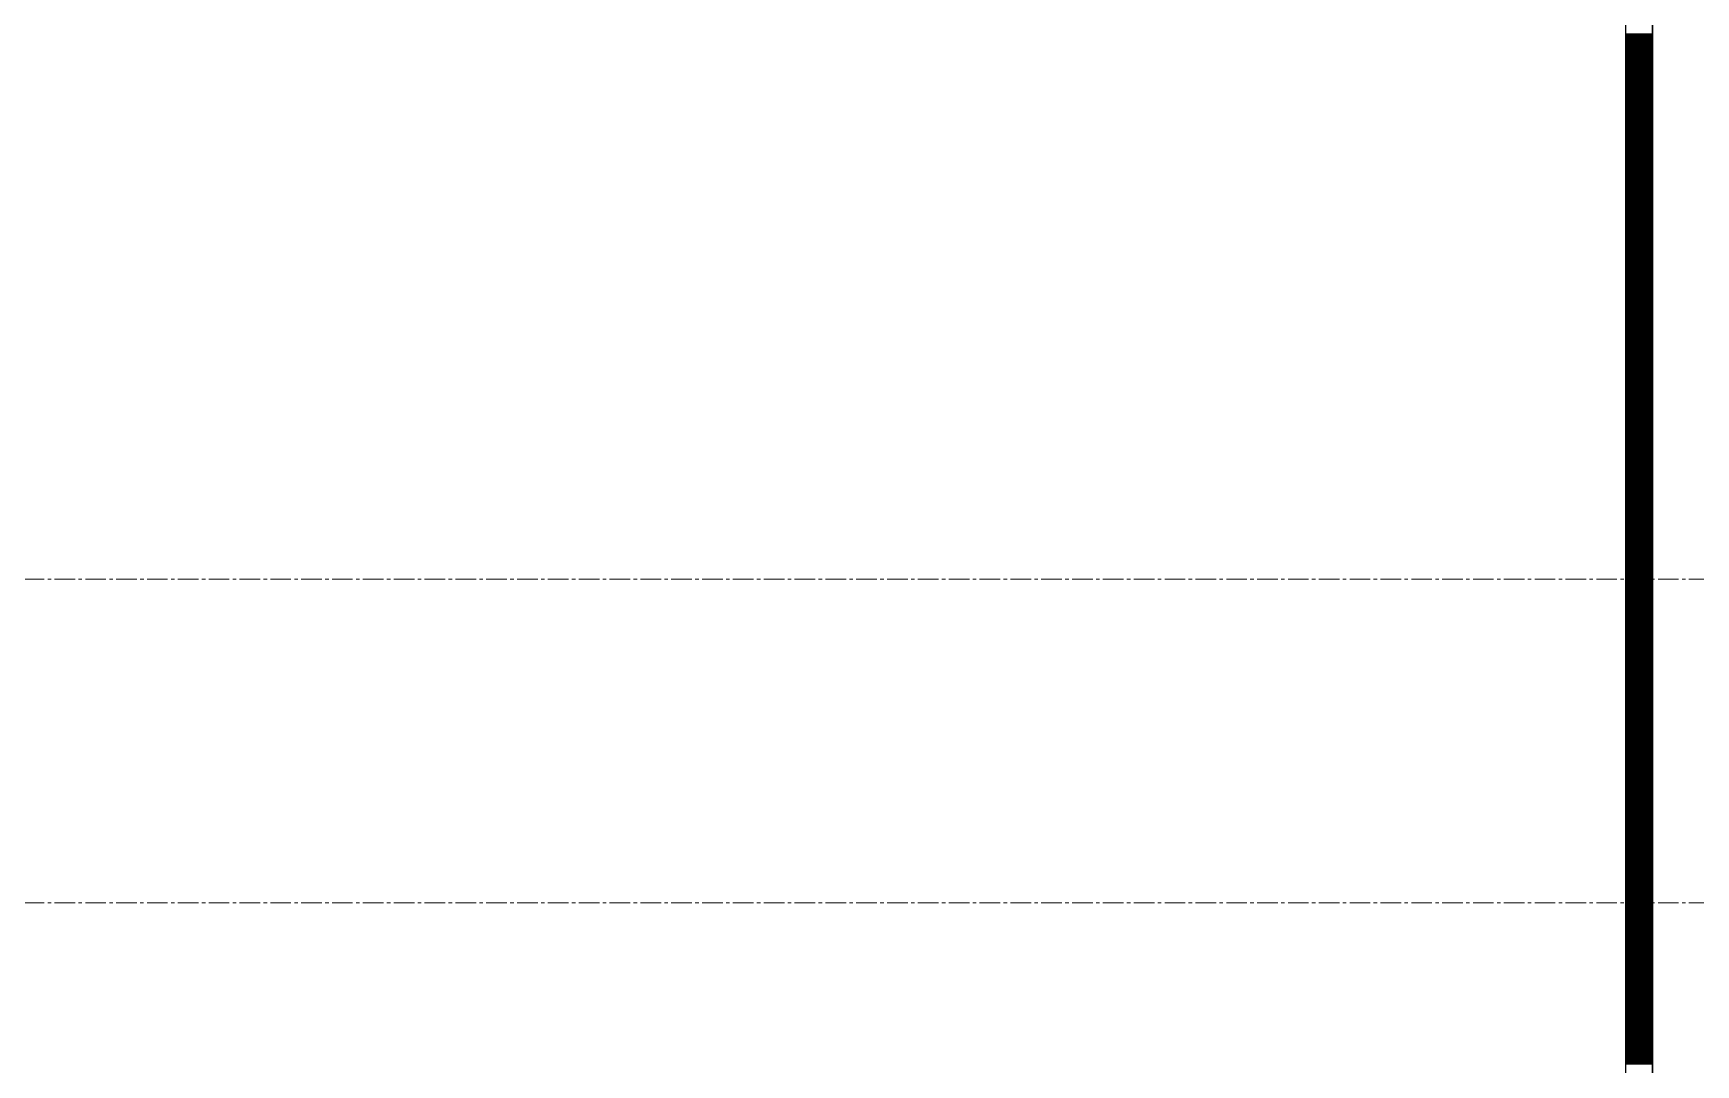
# Model space of a CAD drawing. Header units: millimetres. Extents: x -231292 to 573618, y -153144 to 564035.
# Drawn here: x 7073 to 8613, y 199316 to 200273 of the extents above; entities that cross this region are included whole.
import ezdxf

# ---------------------------------------------------------------- set-up
doc = ezdxf.new("R2010")
doc.units = ezdxf.units.MM
doc.linetypes.add('CENTER2', pattern=[28.575, 19.05, -3.175, 3.175, -3.175])
doc.layers.get('0').update_dxf_attribs({"color": 250})
doc.layers.get('Defpoints').update_dxf_attribs({"color": 250})
for name, color, linetype, lineweight in [('АР_Тонкая', 250, 'Continuous', 5), ('АР_Штриховка', 250, 'Continuous', 0), ('РД_Оси_100', 250, 'Continuous', 0), ('РД_Оси_размер', 250, 'Continuous', 0)]:
    doc.layers.add(name, color=color, linetype=linetype, lineweight=lineweight)
doc.styles.add('style1', font='ARIALN.TTF')
doc.dimstyles.new('Dim100_ареал', dxfattribs={"dimscale": 100, "dimtxt": 2.5, "dimasz": 1, "dimexe": 1, "dimexo": 1, "dimgap": 0.5, "dimtad": 1, "dimzin": 12, "dimdsep": 46, "dimtxsty": 'style1', "dimblk": 'ARCHTICK', "dimcen": 1, "dimdle": 1, "dimclrd": 256, "dimclre": 256, "dimaunit": 1, "dimadec": 0, "dimazin": 3, "dimtfac": 1, "dimtmove": 1, "dimatfit": 3, "dimldrblk": 'OPEN30', "dimfxl": 2, "dimfxlon": 1, "dimtolj": 1, "dimtzin": 0, "dimlwd": 9, "dimlwe": 9, "dimarcsym": 0})

# ---------------------------------------------------------------- blocks, each defined once
blk = doc.blocks.new('_ArchTick')
at = {"color": 0, "linetype": 'ByBlock', "const_width": 0.15}
blk.add_lwpolyline([(-0.5, -0.5), (0.5, 0.5)], dxfattribs=at)
blk = doc.blocks.new('*D173')
at = {"layer": 'Defpoints', "color": 0, "transparency": 16777216}
for p in [(1193587.3, 148813.2), (1194587.3, 148813.2), (1194587.3, 147913.2)]:
    blk.add_point(p, dxfattribs=at)
at = {"layer": 'РД_Оси_размер', "lineweight": 9, "transparency": 16777216}
for p, q in [((1193054.9, 148523), (1193054.9, 149889.3)), ((1193587.3, 147813.2), (1193587.3, 148913.2)), ((1193787.3, 148813.2), (1193487.3, 148813.2)), ((1193587.3, 148363.2), (1193054.9, 148523)), ((1193787.3, 147913.2), (1193487.3, 147913.2))]:
    blk.add_line(p, q, dxfattribs=at)
at = {"layer": 'РД_Оси_размер', "lineweight": 9, "transparency": 16777216, "xscale": 100, "yscale": 100, "zscale": 100}
for p, rotation in [((1193587.3, 148813.2), 90), ((1193587.3, 147913.2), 270)]:
    blk.add_blockref('_ArchTick', p, dxfattribs=dict(at, rotation=rotation))
at = {"layer": 'РД_Оси_размер', "color": 0, "transparency": 16777216, "insert": (1192647.5, 149206.1), "char_height": 700, "attachment_point": 5, "rotation": 90, "style": 'style1'}
blk.add_mtext('\\A1;900', dxfattribs=at)
blk = doc.blocks.new('_Open30')
at = {"color": 0, "linetype": 'ByBlock', "lineweight": -2}
for p, q in [((-1, 0.268), (0, 0)), ((0, 0), (-1, -0.268)), ((0, 0), (-1, 0))]:
    blk.add_line(p, q, dxfattribs=at)
blk = doc.blocks.new('*D174')
at = {"layer": 'Defpoints', "color": 0, "transparency": 16777216}
for p in [(1193587.3, 149113.2), (1194587.3, 149113.2), (1194587.3, 148813.2)]:
    blk.add_point(p, dxfattribs=at)
at = {"layer": 'РД_Оси_размер', "lineweight": 9, "transparency": 16777216}
for p, q in [((1193054.9, 149123), (1193054.9, 150488.8)), ((1193587.3, 148713.2), (1193587.3, 149213.2)), ((1193587.3, 148963.2), (1193054.9, 149123)), ((1193787.3, 149113.2), (1193487.3, 149113.2)), ((1193787.3, 148813.2), (1193487.3, 148813.2))]:
    blk.add_line(p, q, dxfattribs=at)
at = {"layer": 'РД_Оси_размер', "lineweight": 9, "transparency": 16777216, "xscale": 100, "yscale": 100, "zscale": 100}
for p, rotation in [((1193587.3, 149113.2), 90), ((1193587.3, 148813.2), 270)]:
    blk.add_blockref('_ArchTick', p, dxfattribs=dict(at, rotation=rotation))
at = {"layer": 'РД_Оси_размер', "color": 0, "transparency": 16777216, "insert": (1192647.5, 149805.9), "char_height": 700, "attachment_point": 5, "rotation": 90, "style": 'style1'}
blk.add_mtext('\\A1;300', dxfattribs=at)
blk = doc.blocks.new('*D175')
at = {"layer": 'Defpoints', "color": 0, "transparency": 16777216}
for p in [(1193587.3, 151813.2), (1194587.3, 151813.2), (1194587.3, 149113.2)]:
    blk.add_point(p, dxfattribs=at)
at = {"layer": 'РД_Оси_размер', "lineweight": 9, "transparency": 16777216}
for p, q in [((1193587.3, 149013.2), (1193587.3, 151913.2)), ((1193787.3, 151813.2), (1193487.3, 151813.2)), ((1193787.3, 149113.2), (1193487.3, 149113.2))]:
    blk.add_line(p, q, dxfattribs=at)
at = {"layer": 'РД_Оси_размер', "lineweight": 9, "transparency": 16777216, "xscale": 100, "yscale": 100, "zscale": 100}
for p, rotation in [((1193587.3, 151813.2), 90), ((1193587.3, 149113.2), 270)]:
    blk.add_blockref('_ArchTick', p, dxfattribs=dict(at, rotation=rotation))
at = {"layer": 'РД_Оси_размер', "color": 0, "transparency": 16777216, "insert": (1193179.9, 150463.2), "char_height": 700, "attachment_point": 5, "rotation": 90, "style": 'style1'}
blk.add_mtext('\\A1;2700', dxfattribs=at)
blk = doc.blocks.new('оси_рен')
at = {"layer": 'РД_Оси_100', "color": 251, "linetype": 'CENTER2', "true_color": 0x636466}
for points in [[(1225207.916, 149113.25), (1190197.958, 149113.25), (1189697.958, 149263.25)], [(1225207.916, 148813.25), (1190197.958, 148813.25), (1189697.958, 148663.25)]]:
    blk.add_lwpolyline(points, dxfattribs=at)
at = {"layer": 'РД_Оси_размер', "color": 251, "true_color": 0x636466}
for base, p1, p2, picture, middle in [((1193587.313, 151813.25), (1194587.313, 149113.25), (1194587.313, 151813.25), '*D175', (1193179.912, 150463.25)), ((1193587.313, 149113.25), (1194587.313, 148813.25), (1194587.313, 149113.25), '*D174', (1192647.511, 149172.97)), ((1193587.313, 148813.25), (1194587.313, 147913.25), (1194587.313, 148813.25), '*D173', (1192647.511, 148572.97))]:
    dim = blk.add_linear_dim(base=base, p1=p1, p2=p2, angle=90, dimstyle='Dim100_ареал', override={"dimtxt": 7}, dxfattribs=at)
    dim.commit()
    dim.dimension.update_dxf_attribs({"geometry": picture, "text_midpoint": middle})

msp = doc.modelspace()

# ---------------------------------------------------------------- linework, layer by layer
at = {"layer": 'АР_Тонкая', "color": 18, "linetype": 'Continuous', "lineweight": 25, "true_color": 0x000000}
for p, q in [((8548.243, 263866.253), (8548.243, 187666.253)), ((8573.243, 263866.253), (8573.243, 187666.253)), ((8573.243, 187666.253), (8573.243, 263866.253))]:
    msp.add_line(p, q, dxfattribs=at)
at = {"layer": 'АР_Штриховка', "color": 18, "linetype": 'Continuous', "lineweight": 25, "true_color": 0x000000}
for p, q in [((8548.243, 200272.002), (8573.243, 200272.002)), ((8548.243, 200271.002), (8573.243, 200271.002)), ((8548.243, 200270.002), (8573.243, 200270.002)), ((8548.243, 200269.002), (8573.243, 200269.002)), ((8548.243, 200268.002), (8573.243, 200268.002)), ((8548.243, 200267.002), (8573.243, 200267.002)), ((8548.243, 200266.002), (8573.243, 200266.002)), ((8548.243, 200265.002), (8573.243, 200265.002)), ((8548.243, 200264.002), (8573.243, 200264.002)), ((8548.243, 200263.002), (8573.243, 200263.002)), ((8548.243, 200262.002), (8573.243, 200262.002)), ((8548.243, 200261.002), (8573.243, 200261.002)), ((8548.243, 200260.002), (8573.243, 200260.002)), ((8548.243, 200259.002), (8573.243, 200259.002)), ((8548.243, 200258.002), (8573.243, 200258.002)), ((8548.243, 200257.002), (8573.243, 200257.002)), ((8548.243, 200256.002), (8573.243, 200256.002)), ((8548.243, 200255.002), (8573.243, 200255.002)), ((8548.243, 200254.002), (8573.243, 200254.002)), ((8548.243, 200253.002), (8573.243, 200253.002)), ((8548.243, 200252.002), (8573.243, 200252.002)), ((8548.243, 200251.002), (8573.243, 200251.002)), ((8548.243, 200250.002), (8573.243, 200250.002)), ((8548.243, 200249.002), (8573.243, 200249.002)), ((8548.243, 200248.002), (8573.243, 200248.002)), ((8548.243, 200247.002), (8573.243, 200247.002)), ((8548.243, 200246.002), (8573.243, 200246.002)), ((8548.243, 200245.002), (8573.243, 200245.002)), ((8548.243, 200244.002), (8573.243, 200244.002)), ((8548.243, 200243.002), (8573.243, 200243.002)), ((8548.243, 200242.002), (8573.243, 200242.002)), ((8548.243, 200241.002), (8573.243, 200241.002)), ((8548.243, 200240.002), (8573.243, 200240.002)), ((8548.243, 200239.002), (8573.243, 200239.002)), ((8548.243, 200238.002), (8573.243, 200238.002)), ((8548.243, 200237.002), (8573.243, 200237.002)), ((8548.243, 200236.002), (8573.243, 200236.002)), ((8548.243, 200235.002), (8573.243, 200235.002)), ((8548.243, 200234.002), (8573.243, 200234.002)), ((8548.243, 200233.002), (8573.243, 200233.002)), ((8548.243, 200232.002), (8573.243, 200232.002)), ((8548.243, 200231.002), (8573.243, 200231.002)), ((8548.243, 200230.002), (8573.243, 200230.002)), ((8548.243, 200229.002), (8573.243, 200229.002)), ((8548.243, 200228.002), (8573.243, 200228.002)), ((8548.243, 200227.002), (8573.243, 200227.002)), ((8548.243, 200226.002), (8573.243, 200226.002)), ((8548.243, 200225.002), (8573.243, 200225.002)), ((8548.243, 200224.002), (8573.243, 200224.002)), ((8548.243, 200223.002), (8573.243, 200223.002)), ((8548.243, 200222.002), (8573.243, 200222.002)), ((8548.243, 200221.002), (8573.243, 200221.002)), ((8548.243, 200220.002), (8573.243, 200220.002)), ((8548.243, 200219.002), (8573.243, 200219.002)), ((8548.243, 200218.002), (8573.243, 200218.002)), ((8548.243, 200217.002), (8573.243, 200217.002)), ((8548.243, 200216.002), (8573.243, 200216.002)), ((8548.243, 200215.002), (8573.243, 200215.002)), ((8548.243, 200214.002), (8573.243, 200214.002)), ((8548.243, 200213.002), (8573.243, 200213.002)), ((8548.243, 200212.002), (8573.243, 200212.002)), ((8548.243, 200211.002), (8573.243, 200211.002)), ((8548.243, 200210.002), (8573.243, 200210.002)), ((8548.243, 200209.002), (8573.243, 200209.002)), ((8548.243, 200208.002), (8573.243, 200208.002)), ((8548.243, 200207.002), (8573.243, 200207.002)), ((8548.243, 200206.002), (8573.243, 200206.002)), ((8548.243, 200205.002), (8573.243, 200205.002)), ((8548.243, 200204.002), (8573.243, 200204.002)), ((8548.243, 200203.002), (8573.243, 200203.002)), ((8548.243, 200202.002), (8573.243, 200202.002)), ((8548.243, 200201.002), (8573.243, 200201.002)), ((8548.243, 200200.002), (8573.243, 200200.002)), ((8548.243, 200199.002), (8573.243, 200199.002)), ((8548.243, 200198.002), (8573.243, 200198.002)), ((8548.243, 200197.002), (8573.243, 200197.002)), ((8548.243, 200196.002), (8573.243, 200196.002)), ((8548.243, 200195.002), (8573.243, 200195.002)), ((8548.243, 200194.002), (8573.243, 200194.002)), ((8548.243, 200193.002), (8573.243, 200193.002)), ((8548.243, 200192.002), (8573.243, 200192.002)), ((8548.243, 200191.002), (8573.243, 200191.002)), ((8548.243, 200190.002), (8573.243, 200190.002)), ((8548.243, 200189.002), (8573.243, 200189.002)), ((8548.243, 200188.002), (8573.243, 200188.002)), ((8548.243, 200187.002), (8573.243, 200187.002)), ((8548.243, 200186.002), (8573.243, 200186.002)), ((8548.243, 200185.002), (8573.243, 200185.002)), ((8548.243, 200184.002), (8573.243, 200184.002)), ((8548.243, 200183.002), (8573.243, 200183.002)), ((8548.243, 200182.002), (8573.243, 200182.002)), ((8548.243, 200181.002), (8573.243, 200181.002)), ((8548.243, 200180.002), (8573.243, 200180.002)), ((8548.243, 200179.002), (8573.243, 200179.002)), ((8548.243, 200178.002), (8573.243, 200178.002)), ((8548.243, 200177.002), (8573.243, 200177.002)), ((8548.243, 200176.002), (8573.243, 200176.002)), ((8548.243, 200175.002), (8573.243, 200175.002)), ((8548.243, 200174.002), (8573.243, 200174.002)), ((8548.243, 200173.002), (8573.243, 200173.002)), ((8548.243, 200172.002), (8573.243, 200172.002)), ((8548.243, 200171.002), (8573.243, 200171.002)), ((8548.243, 200170.002), (8573.243, 200170.002)), ((8548.243, 200169.002), (8573.243, 200169.002)), ((8548.243, 200168.002), (8573.243, 200168.002)), ((8548.243, 200167.002), (8573.243, 200167.002)), ((8548.243, 200166.002), (8573.243, 200166.002)), ((8548.243, 200165.002), (8573.243, 200165.002)), ((8548.243, 200164.002), (8573.243, 200164.002)), ((8548.243, 200163.002), (8573.243, 200163.002)), ((8548.243, 200162.002), (8573.243, 200162.002)), ((8548.243, 200161.002), (8573.243, 200161.002)), ((8548.243, 200160.002), (8573.243, 200160.002)), ((8548.243, 200159.002), (8573.243, 200159.002)), ((8548.243, 200158.002), (8573.243, 200158.002)), ((8548.243, 200157.002), (8573.243, 200157.002)), ((8548.243, 200156.002), (8573.243, 200156.002)), ((8548.243, 200155.002), (8573.243, 200155.002)), ((8548.243, 200154.002), (8573.243, 200154.002)), ((8548.243, 200153.002), (8573.243, 200153.002)), ((8548.243, 200152.002), (8573.243, 200152.002)), ((8548.243, 200151.002), (8573.243, 200151.002)), ((8548.243, 200150.002), (8573.243, 200150.002)), ((8548.243, 200149.002), (8573.243, 200149.002)), ((8548.243, 200148.002), (8573.243, 200148.002)), ((8548.243, 200147.002), (8573.243, 200147.002)), ((8548.243, 200146.002), (8573.243, 200146.002)), ((8548.243, 200145.002), (8573.243, 200145.002)), ((8548.243, 200144.002), (8573.243, 200144.002)), ((8548.243, 200143.002), (8573.243, 200143.002)), ((8548.243, 200142.002), (8573.243, 200142.002)), ((8548.243, 200141.002), (8573.243, 200141.002)), ((8548.243, 200140.002), (8573.243, 200140.002)), ((8548.243, 200139.002), (8573.243, 200139.002)), ((8548.243, 200138.002), (8573.243, 200138.002)), ((8548.243, 200137.002), (8573.243, 200137.002)), ((8548.243, 200136.002), (8573.243, 200136.002)), ((8548.243, 200135.002), (8573.243, 200135.002)), ((8548.243, 200134.002), (8573.243, 200134.002)), ((8548.243, 200133.002), (8573.243, 200133.002)), ((8548.243, 200132.002), (8573.243, 200132.002)), ((8548.243, 200131.002), (8573.243, 200131.002)), ((8548.243, 200130.002), (8573.243, 200130.002)), ((8548.243, 200129.002), (8573.243, 200129.002)), ((8548.243, 200128.002), (8573.243, 200128.002)), ((8548.243, 200127.002), (8573.243, 200127.002)), ((8548.243, 200126.002), (8573.243, 200126.002)), ((8548.243, 200125.002), (8573.243, 200125.002)), ((8548.243, 200124.002), (8573.243, 200124.002)), ((8548.243, 200123.002), (8573.243, 200123.002)), ((8548.243, 200122.002), (8573.243, 200122.002)), ((8548.243, 200121.002), (8573.243, 200121.002)), ((8548.243, 200120.002), (8573.243, 200120.002)), ((8548.243, 200119.002), (8573.243, 200119.002)), ((8548.243, 200118.002), (8573.243, 200118.002)), ((8548.243, 200117.002), (8573.243, 200117.002)), ((8548.243, 200116.002), (8573.243, 200116.002)), ((8548.243, 200115.002), (8573.243, 200115.002)), ((8548.243, 200114.002), (8573.243, 200114.002)), ((8548.243, 200113.002), (8573.243, 200113.002)), ((8548.243, 200112.002), (8573.243, 200112.002)), ((8548.243, 200111.002), (8573.243, 200111.002)), ((8548.243, 200110.002), (8573.243, 200110.002)), ((8548.243, 200109.002), (8573.243, 200109.002)), ((8548.243, 200108.002), (8573.243, 200108.002)), ((8548.243, 200107.002), (8573.243, 200107.002)), ((8548.243, 200106.002), (8573.243, 200106.002)), ((8548.243, 200105.002), (8573.243, 200105.002)), ((8548.243, 200104.002), (8573.243, 200104.002)), ((8548.243, 200103.002), (8573.243, 200103.002)), ((8548.243, 200102.002), (8573.243, 200102.002)), ((8548.243, 200101.002), (8573.243, 200101.002)), ((8548.243, 200100.002), (8573.243, 200100.002)), ((8548.243, 200099.002), (8573.243, 200099.002)), ((8548.243, 200098.002), (8573.243, 200098.002)), ((8548.243, 200097.002), (8573.243, 200097.002)), ((8548.243, 200096.002), (8573.243, 200096.002)), ((8548.243, 200095.002), (8573.243, 200095.002)), ((8548.243, 200094.002), (8573.243, 200094.002)), ((8548.243, 200093.002), (8573.243, 200093.002)), ((8548.243, 200092.002), (8573.243, 200092.002)), ((8548.243, 200091.002), (8573.243, 200091.002)), ((8548.243, 200090.002), (8573.243, 200090.002)), ((8548.243, 200089.002), (8573.243, 200089.002)), ((8548.243, 200088.002), (8573.243, 200088.002)), ((8548.243, 200087.002), (8573.243, 200087.002)), ((8548.243, 200086.002), (8573.243, 200086.002)), ((8548.243, 200085.002), (8573.243, 200085.002)), ((8548.243, 200084.002), (8573.243, 200084.002)), ((8548.243, 200083.002), (8573.243, 200083.002)), ((8548.243, 200082.002), (8573.243, 200082.002)), ((8548.243, 200081.002), (8573.243, 200081.002)), ((8548.243, 200080.002), (8573.243, 200080.002)), ((8548.243, 200079.002), (8573.243, 200079.002)), ((8548.243, 200078.002), (8573.243, 200078.002)), ((8548.243, 200077.002), (8573.243, 200077.002)), ((8548.243, 200076.002), (8573.243, 200076.002)), ((8548.243, 200075.002), (8573.243, 200075.002)), ((8548.243, 200074.002), (8573.243, 200074.002)), ((8548.243, 200073.002), (8573.243, 200073.002)), ((8548.243, 200072.002), (8573.243, 200072.002)), ((8548.243, 200071.002), (8573.243, 200071.002)), ((8548.243, 200070.002), (8573.243, 200070.002)), ((8548.243, 200069.002), (8573.243, 200069.002)), ((8548.243, 200068.002), (8573.243, 200068.002)), ((8548.243, 200067.002), (8573.243, 200067.002)), ((8548.243, 200066.002), (8573.243, 200066.002)), ((8548.243, 200065.002), (8573.243, 200065.002)), ((8548.243, 200064.002), (8573.243, 200064.002)), ((8548.243, 200063.002), (8573.243, 200063.002)), ((8548.243, 200062.002), (8573.243, 200062.002)), ((8548.243, 200061.002), (8573.243, 200061.002)), ((8548.243, 200060.002), (8573.243, 200060.002)), ((8548.243, 200059.002), (8573.243, 200059.002)), ((8548.243, 200058.002), (8573.243, 200058.002)), ((8548.243, 200057.002), (8573.243, 200057.002)), ((8548.243, 200056.002), (8573.243, 200056.002)), ((8548.243, 200055.002), (8573.243, 200055.002)), ((8548.243, 200054.002), (8573.243, 200054.002)), ((8548.243, 200053.002), (8573.243, 200053.002)), ((8548.243, 200052.002), (8573.243, 200052.002)), ((8548.243, 200051.002), (8573.243, 200051.002)), ((8548.243, 200050.002), (8573.243, 200050.002)), ((8548.243, 200049.002), (8573.243, 200049.002)), ((8548.243, 200048.002), (8573.243, 200048.002)), ((8548.243, 200047.002), (8573.243, 200047.002)), ((8548.243, 200046.002), (8573.243, 200046.002)), ((8548.243, 200045.002), (8573.243, 200045.002)), ((8548.243, 200044.002), (8573.243, 200044.002)), ((8548.243, 200043.002), (8573.243, 200043.002)), ((8548.243, 200042.002), (8573.243, 200042.002)), ((8548.243, 200041.002), (8573.243, 200041.002)), ((8548.243, 200040.002), (8573.243, 200040.002)), ((8548.243, 200039.002), (8573.243, 200039.002)), ((8548.243, 200038.002), (8573.243, 200038.002)), ((8548.243, 200037.002), (8573.243, 200037.002)), ((8548.243, 200036.002), (8573.243, 200036.002)), ((8548.243, 200035.002), (8573.243, 200035.002)), ((8548.243, 200034.002), (8573.243, 200034.002)), ((8548.243, 200033.002), (8573.243, 200033.002)), ((8548.243, 200032.002), (8573.243, 200032.002)), ((8548.243, 200031.002), (8573.243, 200031.002)), ((8548.243, 200030.002), (8573.243, 200030.002)), ((8548.243, 200029.002), (8573.243, 200029.002)), ((8548.243, 200028.002), (8573.243, 200028.002)), ((8548.243, 200027.002), (8573.243, 200027.002)), ((8548.243, 200026.002), (8573.243, 200026.002)), ((8548.243, 200025.002), (8573.243, 200025.002)), ((8548.243, 200024.002), (8573.243, 200024.002)), ((8548.243, 200023.002), (8573.243, 200023.002)), ((8548.243, 200022.002), (8573.243, 200022.002)), ((8548.243, 200021.002), (8573.243, 200021.002)), ((8548.243, 200020.002), (8573.243, 200020.002)), ((8548.243, 200019.002), (8573.243, 200019.002)), ((8548.243, 200018.002), (8573.243, 200018.002)), ((8548.243, 200017.002), (8573.243, 200017.002)), ((8548.243, 200016.002), (8573.243, 200016.002)), ((8548.243, 200015.002), (8573.243, 200015.002)), ((8548.243, 200014.002), (8573.243, 200014.002)), ((8548.243, 200013.002), (8573.243, 200013.002)), ((8548.243, 200012.002), (8573.243, 200012.002)), ((8548.243, 200011.002), (8573.243, 200011.002)), ((8548.243, 200010.002), (8573.243, 200010.002)), ((8548.243, 200009.002), (8573.243, 200009.002)), ((8548.243, 200008.002), (8573.243, 200008.002)), ((8548.243, 200007.002), (8573.243, 200007.002)), ((8548.243, 200006.002), (8573.243, 200006.002)), ((8548.243, 200005.002), (8573.243, 200005.002)), ((8548.243, 200004.002), (8573.243, 200004.002)), ((8548.243, 200003.002), (8573.243, 200003.002)), ((8548.243, 200002.002), (8573.243, 200002.002)), ((8548.243, 200001.002), (8573.243, 200001.002)), ((8548.243, 200000.002), (8573.243, 200000.002)), ((8548.243, 199999.002), (8573.243, 199999.002)), ((8548.243, 199998.002), (8573.243, 199998.002)), ((8548.243, 199997.002), (8573.243, 199997.002)), ((8548.243, 199996.002), (8573.243, 199996.002)), ((8548.243, 199995.002), (8573.243, 199995.002)), ((8548.243, 199994.002), (8573.243, 199994.002)), ((8548.243, 199993.002), (8573.243, 199993.002)), ((8548.243, 199992.002), (8573.243, 199992.002)), ((8548.243, 199991.002), (8573.243, 199991.002)), ((8548.243, 199990.002), (8573.243, 199990.002)), ((8548.243, 199989.002), (8573.243, 199989.002)), ((8548.243, 199988.002), (8573.243, 199988.002)), ((8548.243, 199987.002), (8573.243, 199987.002)), ((8548.243, 199986.002), (8573.243, 199986.002)), ((8548.243, 199985.002), (8573.243, 199985.002)), ((8548.243, 199984.002), (8573.243, 199984.002)), ((8548.243, 199983.002), (8573.243, 199983.002)), ((8548.243, 199982.002), (8573.243, 199982.002)), ((8548.243, 199981.002), (8573.243, 199981.002)), ((8548.243, 199980.002), (8573.243, 199980.002)), ((8548.243, 199979.002), (8573.243, 199979.002)), ((8548.243, 199978.002), (8573.243, 199978.002)), ((8548.243, 199977.002), (8573.243, 199977.002)), ((8548.243, 199976.002), (8573.243, 199976.002)), ((8548.243, 199975.002), (8573.243, 199975.002)), ((8548.243, 199974.002), (8573.243, 199974.002)), ((8548.243, 199973.002), (8573.243, 199973.002)), ((8548.243, 199972.002), (8573.243, 199972.002)), ((8548.243, 199971.002), (8573.243, 199971.002)), ((8548.243, 199970.002), (8573.243, 199970.002)), ((8548.243, 199969.002), (8573.243, 199969.002)), ((8548.243, 199968.002), (8573.243, 199968.002)), ((8548.243, 199967.002), (8573.243, 199967.002)), ((8548.243, 199966.002), (8573.243, 199966.002)), ((8548.243, 199965.002), (8573.243, 199965.002)), ((8548.243, 199964.002), (8573.243, 199964.002)), ((8548.243, 199963.002), (8573.243, 199963.002)), ((8548.243, 199962.002), (8573.243, 199962.002)), ((8548.243, 199961.002), (8573.243, 199961.002)), ((8548.243, 199960.002), (8573.243, 199960.002)), ((8548.243, 199959.002), (8573.243, 199959.002)), ((8548.243, 199958.002), (8573.243, 199958.002)), ((8548.243, 199957.002), (8573.243, 199957.002)), ((8548.243, 199956.002), (8573.243, 199956.002)), ((8548.243, 199955.002), (8573.243, 199955.002)), ((8548.243, 199954.002), (8573.243, 199954.002)), ((8548.243, 199953.002), (8573.243, 199953.002)), ((8548.243, 199952.002), (8573.243, 199952.002)), ((8548.243, 199951.002), (8573.243, 199951.002)), ((8548.243, 199950.002), (8573.243, 199950.002)), ((8548.243, 199949.002), (8573.243, 199949.002)), ((8548.243, 199948.002), (8573.243, 199948.002)), ((8548.243, 199947.002), (8573.243, 199947.002)), ((8548.243, 199946.002), (8573.243, 199946.002)), ((8548.243, 199945.002), (8573.243, 199945.002)), ((8548.243, 199944.002), (8573.243, 199944.002)), ((8548.243, 199943.002), (8573.243, 199943.002)), ((8548.243, 199942.002), (8573.243, 199942.002)), ((8548.243, 199941.002), (8573.243, 199941.002)), ((8548.243, 199940.002), (8573.243, 199940.002)), ((8548.243, 199939.002), (8573.243, 199939.002)), ((8548.243, 199938.002), (8573.243, 199938.002)), ((8548.243, 199937.002), (8573.243, 199937.002)), ((8548.243, 199936.002), (8573.243, 199936.002)), ((8548.243, 199935.002), (8573.243, 199935.002)), ((8548.243, 199934.002), (8573.243, 199934.002)), ((8548.243, 199933.002), (8573.243, 199933.002)), ((8548.243, 199932.002), (8573.243, 199932.002)), ((8548.243, 199931.002), (8573.243, 199931.002)), ((8548.243, 199930.002), (8573.243, 199930.002)), ((8548.243, 199929.002), (8573.243, 199929.002)), ((8548.243, 199928.002), (8573.243, 199928.002)), ((8548.243, 199927.002), (8573.243, 199927.002)), ((8548.243, 199926.002), (8573.243, 199926.002)), ((8548.243, 199925.002), (8573.243, 199925.002)), ((8548.243, 199924.002), (8573.243, 199924.002)), ((8548.243, 199923.002), (8573.243, 199923.002)), ((8548.243, 199922.002), (8573.243, 199922.002)), ((8548.243, 199921.002), (8573.243, 199921.002)), ((8548.243, 199920.002), (8573.243, 199920.002)), ((8548.243, 199919.002), (8573.243, 199919.002)), ((8548.243, 199918.002), (8573.243, 199918.002)), ((8548.243, 199917.002), (8573.243, 199917.002)), ((8548.243, 199916.002), (8573.243, 199916.002)), ((8548.243, 199915.002), (8573.243, 199915.002)), ((8548.243, 199914.002), (8573.243, 199914.002)), ((8548.243, 199913.002), (8573.243, 199913.002)), ((8548.243, 199912.002), (8573.243, 199912.002)), ((8548.243, 199911.002), (8573.243, 199911.002)), ((8548.243, 199910.002), (8573.243, 199910.002)), ((8548.243, 199909.002), (8573.243, 199909.002)), ((8548.243, 199908.002), (8573.243, 199908.002)), ((8548.243, 199907.002), (8573.243, 199907.002)), ((8548.243, 199906.002), (8573.243, 199906.002)), ((8548.243, 199905.002), (8573.243, 199905.002)), ((8548.243, 199904.002), (8573.243, 199904.002)), ((8548.243, 199903.002), (8573.243, 199903.002)), ((8548.243, 199902.002), (8573.243, 199902.002)), ((8548.243, 199901.002), (8573.243, 199901.002)), ((8548.243, 199900.002), (8573.243, 199900.002)), ((8548.243, 199899.002), (8573.243, 199899.002)), ((8548.243, 199898.002), (8573.243, 199898.002)), ((8548.243, 199897.002), (8573.243, 199897.002)), ((8548.243, 199896.002), (8573.243, 199896.002)), ((8548.243, 199895.002), (8573.243, 199895.002)), ((8548.243, 199894.002), (8573.243, 199894.002)), ((8548.243, 199893.002), (8573.243, 199893.002)), ((8548.243, 199892.002), (8573.243, 199892.002)), ((8548.243, 199891.002), (8573.243, 199891.002)), ((8548.243, 199890.002), (8573.243, 199890.002)), ((8548.243, 199889.002), (8573.243, 199889.002)), ((8548.243, 199888.002), (8573.243, 199888.002)), ((8548.243, 199887.002), (8573.243, 199887.002)), ((8548.243, 199886.002), (8573.243, 199886.002)), ((8548.243, 199885.002), (8573.243, 199885.002)), ((8548.243, 199884.002), (8573.243, 199884.002)), ((8548.243, 199883.002), (8573.243, 199883.002)), ((8548.243, 199882.002), (8573.243, 199882.002)), ((8548.243, 199881.002), (8573.243, 199881.002)), ((8548.243, 199880.002), (8573.243, 199880.002)), ((8548.243, 199879.002), (8573.243, 199879.002)), ((8548.243, 199878.002), (8573.243, 199878.002)), ((8548.243, 199877.002), (8573.243, 199877.002)), ((8548.243, 199876.002), (8573.243, 199876.002)), ((8548.243, 199875.002), (8573.243, 199875.002)), ((8548.243, 199874.002), (8573.243, 199874.002)), ((8548.243, 199873.002), (8573.243, 199873.002)), ((8548.243, 199872.002), (8573.243, 199872.002)), ((8548.243, 199871.002), (8573.243, 199871.002)), ((8548.243, 199870.002), (8573.243, 199870.002)), ((8548.243, 199869.002), (8573.243, 199869.002)), ((8548.243, 199868.002), (8573.243, 199868.002)), ((8548.243, 199867.002), (8573.243, 199867.002)), ((8548.243, 199866.002), (8573.243, 199866.002)), ((8548.243, 199865.002), (8573.243, 199865.002)), ((8548.243, 199864.002), (8573.243, 199864.002)), ((8548.243, 199863.002), (8573.243, 199863.002)), ((8548.243, 199862.002), (8573.243, 199862.002)), ((8548.243, 199861.002), (8573.243, 199861.002)), ((8548.243, 199860.002), (8573.243, 199860.002)), ((8548.243, 199859.002), (8573.243, 199859.002)), ((8548.243, 199858.002), (8573.243, 199858.002)), ((8548.243, 199857.002), (8573.243, 199857.002)), ((8548.243, 199856.002), (8573.243, 199856.002)), ((8548.243, 199855.002), (8573.243, 199855.002)), ((8548.243, 199854.002), (8573.243, 199854.002)), ((8548.243, 199853.002), (8573.243, 199853.002)), ((8548.243, 199852.002), (8573.243, 199852.002)), ((8548.243, 199851.002), (8573.243, 199851.002)), ((8548.243, 199850.002), (8573.243, 199850.002)), ((8548.243, 199849.002), (8573.243, 199849.002)), ((8548.243, 199848.002), (8573.243, 199848.002)), ((8548.243, 199847.002), (8573.243, 199847.002)), ((8548.243, 199846.002), (8573.243, 199846.002)), ((8548.243, 199845.002), (8573.243, 199845.002)), ((8548.243, 199844.002), (8573.243, 199844.002)), ((8548.243, 199843.002), (8573.243, 199843.002)), ((8548.243, 199842.002), (8573.243, 199842.002)), ((8548.243, 199841.002), (8573.243, 199841.002)), ((8548.243, 199840.002), (8573.243, 199840.002)), ((8548.243, 199839.002), (8573.243, 199839.002)), ((8548.243, 199838.002), (8573.243, 199838.002)), ((8548.243, 199837.002), (8573.243, 199837.002)), ((8548.243, 199836.002), (8573.243, 199836.002)), ((8548.243, 199835.002), (8573.243, 199835.002)), ((8548.243, 199834.002), (8573.243, 199834.002)), ((8548.243, 199833.002), (8573.243, 199833.002)), ((8548.243, 199832.002), (8573.243, 199832.002)), ((8548.243, 199831.002), (8573.243, 199831.002)), ((8548.243, 199830.002), (8573.243, 199830.002)), ((8548.243, 199829.002), (8573.243, 199829.002)), ((8548.243, 199828.002), (8573.243, 199828.002)), ((8548.243, 199827.002), (8573.243, 199827.002)), ((8548.243, 199826.002), (8573.243, 199826.002)), ((8548.243, 199825.002), (8573.243, 199825.002)), ((8548.243, 199824.002), (8573.243, 199824.002)), ((8548.243, 199823.002), (8573.243, 199823.002)), ((8548.243, 199822.002), (8573.243, 199822.002)), ((8548.243, 199821.002), (8573.243, 199821.002)), ((8548.243, 199820.002), (8573.243, 199820.002)), ((8548.243, 199819.002), (8573.243, 199819.002)), ((8548.243, 199818.002), (8573.243, 199818.002)), ((8548.243, 199817.002), (8573.243, 199817.002)), ((8548.243, 199816.002), (8573.243, 199816.002)), ((8548.243, 199815.002), (8573.243, 199815.002)), ((8548.243, 199814.002), (8573.243, 199814.002)), ((8548.243, 199813.002), (8573.243, 199813.002)), ((8548.243, 199812.002), (8573.243, 199812.002)), ((8548.243, 199811.002), (8573.243, 199811.002)), ((8548.243, 199810.002), (8573.243, 199810.002)), ((8548.243, 199809.002), (8573.243, 199809.002)), ((8548.243, 199808.002), (8573.243, 199808.002)), ((8548.243, 199807.002), (8573.243, 199807.002)), ((8548.243, 199806.002), (8573.243, 199806.002)), ((8548.243, 199805.002), (8573.243, 199805.002)), ((8548.243, 199804.002), (8573.243, 199804.002)), ((8548.243, 199803.002), (8573.243, 199803.002)), ((8548.243, 199802.002), (8573.243, 199802.002)), ((8548.243, 199801.002), (8573.243, 199801.002)), ((8548.243, 199800.002), (8573.243, 199800.002)), ((8548.243, 199799.002), (8573.243, 199799.002)), ((8548.243, 199798.002), (8573.243, 199798.002)), ((8548.243, 199797.002), (8573.243, 199797.002)), ((8548.243, 199796.002), (8573.243, 199796.002)), ((8548.243, 199795.002), (8573.243, 199795.002)), ((8548.243, 199794.002), (8573.243, 199794.002)), ((8548.243, 199793.002), (8573.243, 199793.002)), ((8548.243, 199792.002), (8573.243, 199792.002)), ((8548.243, 199791.002), (8573.243, 199791.002)), ((8548.243, 199790.002), (8573.243, 199790.002)), ((8548.243, 199789.002), (8573.243, 199789.002)), ((8548.243, 199788.002), (8573.243, 199788.002)), ((8548.243, 199787.002), (8573.243, 199787.002)), ((8548.243, 199786.002), (8573.243, 199786.002)), ((8548.243, 199785.002), (8573.243, 199785.002)), ((8548.243, 199784.002), (8573.243, 199784.002)), ((8548.243, 199783.002), (8573.243, 199783.002)), ((8548.243, 199782.002), (8573.243, 199782.002)), ((8548.243, 199781.002), (8573.243, 199781.002)), ((8548.243, 199780.002), (8573.243, 199780.002)), ((8548.243, 199779.002), (8573.243, 199779.002)), ((8548.243, 199778.002), (8573.243, 199778.002)), ((8548.243, 199777.002), (8573.243, 199777.002)), ((8548.243, 199776.002), (8573.243, 199776.002)), ((8548.243, 199775.002), (8573.243, 199775.002)), ((8548.243, 199774.002), (8573.243, 199774.002)), ((8548.243, 199773.002), (8573.243, 199773.002)), ((8548.243, 199772.002), (8573.243, 199772.002)), ((8548.243, 199771.002), (8573.243, 199771.002)), ((8548.243, 199770.002), (8573.243, 199770.002)), ((8548.243, 199769.002), (8573.243, 199769.002)), ((8548.243, 199768.002), (8573.243, 199768.002)), ((8548.243, 199767.002), (8573.243, 199767.002)), ((8548.243, 199766.002), (8573.243, 199766.002)), ((8548.243, 199765.002), (8573.243, 199765.002)), ((8548.243, 199764.002), (8573.243, 199764.002)), ((8548.243, 199763.002), (8573.243, 199763.002)), ((8548.243, 199762.002), (8573.243, 199762.002)), ((8548.243, 199761.002), (8573.243, 199761.002)), ((8548.243, 199760.002), (8573.243, 199760.002)), ((8548.243, 199759.002), (8573.243, 199759.002)), ((8548.243, 199758.002), (8573.243, 199758.002)), ((8548.243, 199757.002), (8573.243, 199757.002)), ((8548.243, 199756.002), (8573.243, 199756.002)), ((8548.243, 199755.002), (8573.243, 199755.002)), ((8548.243, 199754.002), (8573.243, 199754.002)), ((8548.243, 199753.002), (8573.243, 199753.002)), ((8548.243, 199752.002), (8573.243, 199752.002)), ((8548.243, 199751.002), (8573.243, 199751.002)), ((8548.243, 199750.002), (8573.243, 199750.002)), ((8548.243, 199749.002), (8573.243, 199749.002)), ((8548.243, 199748.002), (8573.243, 199748.002)), ((8548.243, 199747.002), (8573.243, 199747.002)), ((8548.243, 199746.002), (8573.243, 199746.002)), ((8548.243, 199745.002), (8573.243, 199745.002)), ((8548.243, 199744.002), (8573.243, 199744.002)), ((8548.243, 199743.002), (8573.243, 199743.002)), ((8548.243, 199742.002), (8573.243, 199742.002)), ((8548.243, 199741.002), (8573.243, 199741.002)), ((8548.243, 199740.002), (8573.243, 199740.002)), ((8548.243, 199739.002), (8573.243, 199739.002)), ((8548.243, 199738.002), (8573.243, 199738.002)), ((8548.243, 199737.002), (8573.243, 199737.002)), ((8548.243, 199736.002), (8573.243, 199736.002)), ((8548.243, 199735.002), (8573.243, 199735.002)), ((8548.243, 199734.002), (8573.243, 199734.002)), ((8548.243, 199733.002), (8573.243, 199733.002)), ((8548.243, 199732.002), (8573.243, 199732.002)), ((8548.243, 199731.002), (8573.243, 199731.002)), ((8548.243, 199730.002), (8573.243, 199730.002)), ((8548.243, 199729.002), (8573.243, 199729.002)), ((8548.243, 199728.002), (8573.243, 199728.002)), ((8548.243, 199727.002), (8573.243, 199727.002)), ((8548.243, 199726.002), (8573.243, 199726.002)), ((8548.243, 199725.002), (8573.243, 199725.002)), ((8548.243, 199724.002), (8573.243, 199724.002)), ((8548.243, 199723.002), (8573.243, 199723.002)), ((8548.243, 199722.002), (8573.243, 199722.002)), ((8548.243, 199721.002), (8573.243, 199721.002)), ((8548.243, 199720.002), (8573.243, 199720.002)), ((8548.243, 199719.002), (8573.243, 199719.002)), ((8548.243, 199718.002), (8573.243, 199718.002)), ((8548.243, 199717.002), (8573.243, 199717.002)), ((8548.243, 199716.002), (8573.243, 199716.002)), ((8548.243, 199715.002), (8573.243, 199715.002)), ((8548.243, 199714.002), (8573.243, 199714.002)), ((8548.243, 199713.002), (8573.243, 199713.002)), ((8548.243, 199712.002), (8573.243, 199712.002)), ((8548.243, 199711.002), (8573.243, 199711.002)), ((8548.243, 199710.002), (8573.243, 199710.002)), ((8548.243, 199709.002), (8573.243, 199709.002)), ((8548.243, 199708.002), (8573.243, 199708.002)), ((8548.243, 199707.002), (8573.243, 199707.002)), ((8548.243, 199706.002), (8573.243, 199706.002)), ((8548.243, 199705.002), (8573.243, 199705.002)), ((8548.243, 199704.002), (8573.243, 199704.002)), ((8548.243, 199703.002), (8573.243, 199703.002)), ((8548.243, 199702.002), (8573.243, 199702.002)), ((8548.243, 199701.002), (8573.243, 199701.002)), ((8548.243, 199700.002), (8573.243, 199700.002)), ((8548.243, 199699.002), (8573.243, 199699.002)), ((8548.243, 199698.002), (8573.243, 199698.002)), ((8548.243, 199697.002), (8573.243, 199697.002)), ((8548.243, 199696.002), (8573.243, 199696.002)), ((8548.243, 199695.002), (8573.243, 199695.002)), ((8548.243, 199694.002), (8573.243, 199694.002)), ((8548.243, 199693.002), (8573.243, 199693.002)), ((8548.243, 199692.002), (8573.243, 199692.002)), ((8548.243, 199691.002), (8573.243, 199691.002)), ((8548.243, 199690.002), (8573.243, 199690.002)), ((8548.243, 199689.002), (8573.243, 199689.002)), ((8548.243, 199688.002), (8573.243, 199688.002)), ((8548.243, 199687.002), (8573.243, 199687.002)), ((8548.243, 199686.002), (8573.243, 199686.002)), ((8548.243, 199685.002), (8573.243, 199685.002)), ((8548.243, 199684.002), (8573.243, 199684.002)), ((8548.243, 199683.002), (8573.243, 199683.002)), ((8548.243, 199682.002), (8573.243, 199682.002)), ((8548.243, 199681.002), (8573.243, 199681.002)), ((8548.243, 199680.002), (8573.243, 199680.002)), ((8548.243, 199679.002), (8573.243, 199679.002)), ((8548.243, 199678.002), (8573.243, 199678.002)), ((8548.243, 199677.002), (8573.243, 199677.002)), ((8548.243, 199676.002), (8573.243, 199676.002)), ((8548.243, 199675.002), (8573.243, 199675.002)), ((8548.243, 199674.002), (8573.243, 199674.002)), ((8548.243, 199673.002), (8573.243, 199673.002)), ((8548.243, 199672.002), (8573.243, 199672.002)), ((8548.243, 199671.002), (8573.243, 199671.002)), ((8548.243, 199670.002), (8573.243, 199670.002)), ((8548.243, 199669.002), (8573.243, 199669.002)), ((8548.243, 199668.002), (8573.243, 199668.002)), ((8548.243, 199667.002), (8573.243, 199667.002)), ((8548.243, 199666.002), (8573.243, 199666.002)), ((8548.243, 199665.002), (8573.243, 199665.002)), ((8548.243, 199664.002), (8573.243, 199664.002)), ((8548.243, 199663.002), (8573.243, 199663.002)), ((8548.243, 199662.002), (8573.243, 199662.002)), ((8548.243, 199661.002), (8573.243, 199661.002)), ((8548.243, 199660.002), (8573.243, 199660.002)), ((8548.243, 199659.002), (8573.243, 199659.002)), ((8548.243, 199658.002), (8573.243, 199658.002)), ((8548.243, 199657.002), (8573.243, 199657.002)), ((8548.243, 199656.002), (8573.243, 199656.002)), ((8548.243, 199655.002), (8573.243, 199655.002)), ((8548.243, 199654.002), (8573.243, 199654.002)), ((8548.243, 199653.002), (8573.243, 199653.002)), ((8548.243, 199652.002), (8573.243, 199652.002)), ((8548.243, 199651.002), (8573.243, 199651.002)), ((8548.243, 199650.002), (8573.243, 199650.002)), ((8548.243, 199649.002), (8573.243, 199649.002)), ((8548.243, 199648.002), (8573.243, 199648.002)), ((8548.243, 199647.002), (8573.243, 199647.002)), ((8548.243, 199646.002), (8573.243, 199646.002)), ((8548.243, 199645.002), (8573.243, 199645.002)), ((8548.243, 199644.002), (8573.243, 199644.002)), ((8548.243, 199643.002), (8573.243, 199643.002)), ((8548.243, 199642.002), (8573.243, 199642.002)), ((8548.243, 199641.002), (8573.243, 199641.002)), ((8548.243, 199640.002), (8573.243, 199640.002)), ((8548.243, 199639.002), (8573.243, 199639.002)), ((8548.243, 199638.002), (8573.243, 199638.002)), ((8548.243, 199637.002), (8573.243, 199637.002)), ((8548.243, 199636.002), (8573.243, 199636.002)), ((8548.243, 199635.002), (8573.243, 199635.002)), ((8548.243, 199634.002), (8573.243, 199634.002)), ((8548.243, 199633.002), (8573.243, 199633.002)), ((8548.243, 199632.002), (8573.243, 199632.002)), ((8548.243, 199631.002), (8573.243, 199631.002)), ((8548.243, 199630.002), (8573.243, 199630.002)), ((8548.243, 199629.002), (8573.243, 199629.002)), ((8548.243, 199628.002), (8573.243, 199628.002)), ((8548.243, 199627.002), (8573.243, 199627.002)), ((8548.243, 199626.002), (8573.243, 199626.002)), ((8548.243, 199625.002), (8573.243, 199625.002)), ((8548.243, 199624.002), (8573.243, 199624.002)), ((8548.243, 199623.002), (8573.243, 199623.002)), ((8548.243, 199622.002), (8573.243, 199622.002)), ((8548.243, 199621.002), (8573.243, 199621.002)), ((8548.243, 199620.002), (8573.243, 199620.002)), ((8548.243, 199619.002), (8573.243, 199619.002)), ((8548.243, 199618.002), (8573.243, 199618.002)), ((8548.243, 199617.002), (8573.243, 199617.002)), ((8548.243, 199616.002), (8573.243, 199616.002)), ((8548.243, 199615.002), (8573.243, 199615.002)), ((8548.243, 199614.002), (8573.243, 199614.002)), ((8548.243, 199613.002), (8573.243, 199613.002)), ((8548.243, 199612.002), (8573.243, 199612.002)), ((8548.243, 199611.002), (8573.243, 199611.002)), ((8548.243, 199610.002), (8573.243, 199610.002)), ((8548.243, 199609.002), (8573.243, 199609.002)), ((8548.243, 199608.002), (8573.243, 199608.002)), ((8548.243, 199607.002), (8573.243, 199607.002)), ((8548.243, 199606.002), (8573.243, 199606.002)), ((8548.243, 199605.002), (8573.243, 199605.002)), ((8548.243, 199604.002), (8573.243, 199604.002)), ((8548.243, 199603.002), (8573.243, 199603.002)), ((8548.243, 199602.002), (8573.243, 199602.002)), ((8548.243, 199601.002), (8573.243, 199601.002)), ((8548.243, 199600.002), (8573.243, 199600.002)), ((8548.243, 199599.002), (8573.243, 199599.002)), ((8548.243, 199598.002), (8573.243, 199598.002)), ((8548.243, 199597.002), (8573.243, 199597.002)), ((8548.243, 199596.002), (8573.243, 199596.002)), ((8548.243, 199595.002), (8573.243, 199595.002)), ((8548.243, 199594.002), (8573.243, 199594.002)), ((8548.243, 199593.002), (8573.243, 199593.002)), ((8548.243, 199592.002), (8573.243, 199592.002)), ((8548.243, 199591.002), (8573.243, 199591.002)), ((8548.243, 199590.002), (8573.243, 199590.002)), ((8548.243, 199589.002), (8573.243, 199589.002)), ((8548.243, 199588.002), (8573.243, 199588.002)), ((8548.243, 199587.002), (8573.243, 199587.002)), ((8548.243, 199586.002), (8573.243, 199586.002)), ((8548.243, 199585.002), (8573.243, 199585.002)), ((8548.243, 199584.002), (8573.243, 199584.002)), ((8548.243, 199583.002), (8573.243, 199583.002)), ((8548.243, 199582.002), (8573.243, 199582.002)), ((8548.243, 199581.002), (8573.243, 199581.002)), ((8548.243, 199580.002), (8573.243, 199580.002)), ((8548.243, 199579.002), (8573.243, 199579.002)), ((8548.243, 199578.002), (8573.243, 199578.002)), ((8548.243, 199577.002), (8573.243, 199577.002)), ((8548.243, 199576.002), (8573.243, 199576.002)), ((8548.243, 199575.002), (8573.243, 199575.002)), ((8548.243, 199574.002), (8573.243, 199574.002)), ((8548.243, 199573.002), (8573.243, 199573.002)), ((8548.243, 199572.002), (8573.243, 199572.002)), ((8548.243, 199571.002), (8573.243, 199571.002)), ((8548.243, 199570.002), (8573.243, 199570.002)), ((8548.243, 199569.002), (8573.243, 199569.002)), ((8548.243, 199568.002), (8573.243, 199568.002)), ((8548.243, 199567.002), (8573.243, 199567.002)), ((8548.243, 199566.002), (8573.243, 199566.002)), ((8548.243, 199565.002), (8573.243, 199565.002)), ((8548.243, 199564.002), (8573.243, 199564.002)), ((8548.243, 199563.002), (8573.243, 199563.002)), ((8548.243, 199562.002), (8573.243, 199562.002)), ((8548.243, 199561.002), (8573.243, 199561.002)), ((8548.243, 199560.002), (8573.243, 199560.002)), ((8548.243, 199559.002), (8573.243, 199559.002)), ((8548.243, 199558.002), (8573.243, 199558.002)), ((8548.243, 199557.002), (8573.243, 199557.002)), ((8548.243, 199556.002), (8573.243, 199556.002)), ((8548.243, 199555.002), (8573.243, 199555.002)), ((8548.243, 199554.002), (8573.243, 199554.002)), ((8548.243, 199553.002), (8573.243, 199553.002)), ((8548.243, 199552.002), (8573.243, 199552.002)), ((8548.243, 199551.002), (8573.243, 199551.002)), ((8548.243, 199550.002), (8573.243, 199550.002)), ((8548.243, 199549.002), (8573.243, 199549.002)), ((8548.243, 199548.002), (8573.243, 199548.002)), ((8548.243, 199547.002), (8573.243, 199547.002)), ((8548.243, 199546.002), (8573.243, 199546.002)), ((8548.243, 199545.002), (8573.243, 199545.002)), ((8548.243, 199544.002), (8573.243, 199544.002)), ((8548.243, 199543.002), (8573.243, 199543.002)), ((8548.243, 199542.002), (8573.243, 199542.002)), ((8548.243, 199541.002), (8573.243, 199541.002)), ((8548.243, 199540.002), (8573.243, 199540.002)), ((8548.243, 199539.002), (8573.243, 199539.002)), ((8548.243, 199538.002), (8573.243, 199538.002)), ((8548.243, 199537.002), (8573.243, 199537.002)), ((8548.243, 199536.002), (8573.243, 199536.002)), ((8548.243, 199535.002), (8573.243, 199535.002)), ((8548.243, 199534.002), (8573.243, 199534.002)), ((8548.243, 199533.002), (8573.243, 199533.002)), ((8548.243, 199532.002), (8573.243, 199532.002)), ((8548.243, 199531.002), (8573.243, 199531.002)), ((8548.243, 199530.002), (8573.243, 199530.002)), ((8548.243, 199529.002), (8573.243, 199529.002)), ((8548.243, 199528.002), (8573.243, 199528.002)), ((8548.243, 199527.002), (8573.243, 199527.002)), ((8548.243, 199526.002), (8573.243, 199526.002)), ((8548.243, 199525.002), (8573.243, 199525.002)), ((8548.243, 199524.002), (8573.243, 199524.002)), ((8548.243, 199523.002), (8573.243, 199523.002)), ((8548.243, 199522.002), (8573.243, 199522.002)), ((8548.243, 199521.002), (8573.243, 199521.002)), ((8548.243, 199520.002), (8573.243, 199520.002)), ((8548.243, 199519.002), (8573.243, 199519.002)), ((8548.243, 199518.002), (8573.243, 199518.002)), ((8548.243, 199517.002), (8573.243, 199517.002)), ((8548.243, 199516.002), (8573.243, 199516.002)), ((8548.243, 199515.002), (8573.243, 199515.002)), ((8548.243, 199514.002), (8573.243, 199514.002)), ((8548.243, 199513.002), (8573.243, 199513.002)), ((8548.243, 199512.002), (8573.243, 199512.002)), ((8548.243, 199511.002), (8573.243, 199511.002)), ((8548.243, 199510.002), (8573.243, 199510.002)), ((8548.243, 199509.002), (8573.243, 199509.002)), ((8548.243, 199508.002), (8573.243, 199508.002)), ((8548.243, 199507.002), (8573.243, 199507.002)), ((8548.243, 199506.002), (8573.243, 199506.002)), ((8548.243, 199505.002), (8573.243, 199505.002)), ((8548.243, 199504.002), (8573.243, 199504.002)), ((8548.243, 199503.002), (8573.243, 199503.002)), ((8548.243, 199502.002), (8573.243, 199502.002)), ((8548.243, 199501.002), (8573.243, 199501.002)), ((8548.243, 199500.002), (8573.243, 199500.002)), ((8548.243, 199499.002), (8573.243, 199499.002)), ((8548.243, 199498.002), (8573.243, 199498.002)), ((8548.243, 199497.002), (8573.243, 199497.002)), ((8548.243, 199496.002), (8573.243, 199496.002)), ((8548.243, 199495.002), (8573.243, 199495.002)), ((8548.243, 199494.002), (8573.243, 199494.002)), ((8548.243, 199493.002), (8573.243, 199493.002)), ((8548.243, 199492.002), (8573.243, 199492.002)), ((8548.243, 199491.002), (8573.243, 199491.002)), ((8548.243, 199490.002), (8573.243, 199490.002)), ((8548.243, 199489.002), (8573.243, 199489.002)), ((8548.243, 199488.002), (8573.243, 199488.002)), ((8548.243, 199487.002), (8573.243, 199487.002)), ((8548.243, 199486.002), (8573.243, 199486.002)), ((8548.243, 199485.002), (8573.243, 199485.002)), ((8548.243, 199484.002), (8573.243, 199484.002)), ((8548.243, 199483.002), (8573.243, 199483.002)), ((8548.243, 199482.002), (8573.243, 199482.002)), ((8548.243, 199481.002), (8573.243, 199481.002)), ((8548.243, 199480.002), (8573.243, 199480.002)), ((8548.243, 199479.002), (8573.243, 199479.002)), ((8548.243, 199478.002), (8573.243, 199478.002)), ((8548.243, 199477.002), (8573.243, 199477.002)), ((8548.243, 199476.002), (8573.243, 199476.002)), ((8548.243, 199475.002), (8573.243, 199475.002)), ((8548.243, 199474.002), (8573.243, 199474.002)), ((8548.243, 199473.002), (8573.243, 199473.002)), ((8548.243, 199472.002), (8573.243, 199472.002)), ((8548.243, 199471.002), (8573.243, 199471.002)), ((8548.243, 199470.002), (8573.243, 199470.002)), ((8548.243, 199469.002), (8573.243, 199469.002)), ((8548.243, 199468.002), (8573.243, 199468.002)), ((8548.243, 199467.002), (8573.243, 199467.002)), ((8548.243, 199466.002), (8573.243, 199466.002)), ((8548.243, 199465.002), (8573.243, 199465.002)), ((8548.243, 199464.002), (8573.243, 199464.002)), ((8548.243, 199463.002), (8573.243, 199463.002)), ((8548.243, 199462.002), (8573.243, 199462.002)), ((8548.243, 199461.002), (8573.243, 199461.002)), ((8548.243, 199460.002), (8573.243, 199460.002)), ((8548.243, 199459.002), (8573.243, 199459.002)), ((8548.243, 199458.002), (8573.243, 199458.002)), ((8548.243, 199457.002), (8573.243, 199457.002)), ((8548.243, 199456.002), (8573.243, 199456.002)), ((8548.243, 199455.002), (8573.243, 199455.002)), ((8548.243, 199454.002), (8573.243, 199454.002)), ((8548.243, 199453.002), (8573.243, 199453.002)), ((8548.243, 199452.002), (8573.243, 199452.002)), ((8548.243, 199451.002), (8573.243, 199451.002)), ((8548.243, 199450.002), (8573.243, 199450.002)), ((8548.243, 199449.002), (8573.243, 199449.002)), ((8548.243, 199448.002), (8573.243, 199448.002)), ((8548.243, 199447.002), (8573.243, 199447.002)), ((8548.243, 199446.002), (8573.243, 199446.002)), ((8548.243, 199445.002), (8573.243, 199445.002)), ((8548.243, 199444.002), (8573.243, 199444.002)), ((8548.243, 199443.002), (8573.243, 199443.002)), ((8548.243, 199442.002), (8573.243, 199442.002)), ((8548.243, 199441.002), (8573.243, 199441.002)), ((8548.243, 199440.002), (8573.243, 199440.002)), ((8548.243, 199439.002), (8573.243, 199439.002)), ((8548.243, 199438.002), (8573.243, 199438.002)), ((8548.243, 199437.002), (8573.243, 199437.002)), ((8548.243, 199436.002), (8573.243, 199436.002)), ((8548.243, 199435.002), (8573.243, 199435.002)), ((8548.243, 199434.002), (8573.243, 199434.002)), ((8548.243, 199433.002), (8573.243, 199433.002)), ((8548.243, 199432.002), (8573.243, 199432.002)), ((8548.243, 199431.002), (8573.243, 199431.002)), ((8548.243, 199430.002), (8573.243, 199430.002)), ((8548.243, 199429.002), (8573.243, 199429.002)), ((8548.243, 199428.002), (8573.243, 199428.002)), ((8548.243, 199427.002), (8573.243, 199427.002)), ((8548.243, 199426.002), (8573.243, 199426.002)), ((8548.243, 199425.002), (8573.243, 199425.002)), ((8548.243, 199424.002), (8573.243, 199424.002)), ((8548.243, 199423.002), (8573.243, 199423.002)), ((8548.243, 199422.002), (8573.243, 199422.002)), ((8548.243, 199421.002), (8573.243, 199421.002)), ((8548.243, 199420.002), (8573.243, 199420.002)), ((8548.243, 199419.002), (8573.243, 199419.002)), ((8548.243, 199418.002), (8573.243, 199418.002)), ((8548.243, 199417.002), (8573.243, 199417.002)), ((8548.243, 199416.002), (8573.243, 199416.002)), ((8548.243, 199415.002), (8573.243, 199415.002)), ((8548.243, 199414.002), (8573.243, 199414.002)), ((8548.243, 199413.002), (8573.243, 199413.002)), ((8548.243, 199412.002), (8573.243, 199412.002)), ((8548.243, 199411.002), (8573.243, 199411.002)), ((8548.243, 199410.002), (8573.243, 199410.002)), ((8548.243, 199409.002), (8573.243, 199409.002)), ((8548.243, 199408.002), (8573.243, 199408.002)), ((8548.243, 199407.002), (8573.243, 199407.002)), ((8548.243, 199406.002), (8573.243, 199406.002)), ((8548.243, 199405.002), (8573.243, 199405.002)), ((8548.243, 199404.002), (8573.243, 199404.002)), ((8548.243, 199403.002), (8573.243, 199403.002)), ((8548.243, 199402.002), (8573.243, 199402.002)), ((8548.243, 199401.002), (8573.243, 199401.002)), ((8548.243, 199400.002), (8573.243, 199400.002)), ((8548.243, 199399.002), (8573.243, 199399.002)), ((8548.243, 199398.002), (8573.243, 199398.002)), ((8548.243, 199397.002), (8573.243, 199397.002)), ((8548.243, 199396.002), (8573.243, 199396.002)), ((8548.243, 199395.002), (8573.243, 199395.002)), ((8548.243, 199394.002), (8573.243, 199394.002)), ((8548.243, 199393.002), (8573.243, 199393.002)), ((8548.243, 199392.002), (8573.243, 199392.002)), ((8548.243, 199391.002), (8573.243, 199391.002)), ((8548.243, 199390.002), (8573.243, 199390.002)), ((8548.243, 199389.002), (8573.243, 199389.002)), ((8548.243, 199388.002), (8573.243, 199388.002)), ((8548.243, 199387.002), (8573.243, 199387.002)), ((8548.243, 199386.002), (8573.243, 199386.002)), ((8548.243, 199385.002), (8573.243, 199385.002)), ((8548.243, 199384.002), (8573.243, 199384.002)), ((8548.243, 199383.002), (8573.243, 199383.002)), ((8548.243, 199382.002), (8573.243, 199382.002)), ((8548.243, 199381.002), (8573.243, 199381.002)), ((8548.243, 199380.002), (8573.243, 199380.002)), ((8548.243, 199379.002), (8573.243, 199379.002)), ((8548.243, 199378.002), (8573.243, 199378.002)), ((8548.243, 199377.002), (8573.243, 199377.002)), ((8548.243, 199376.002), (8573.243, 199376.002)), ((8548.243, 199375.002), (8573.243, 199375.002)), ((8548.243, 199374.002), (8573.243, 199374.002)), ((8548.243, 199373.002), (8573.243, 199373.002)), ((8548.243, 199372.002), (8573.243, 199372.002)), ((8548.243, 199371.002), (8573.243, 199371.002)), ((8548.243, 199370.002), (8573.243, 199370.002)), ((8548.243, 199369.002), (8573.243, 199369.002)), ((8548.243, 199368.002), (8573.243, 199368.002)), ((8548.243, 199367.002), (8573.243, 199367.002)), ((8548.243, 199366.002), (8573.243, 199366.002)), ((8548.243, 199365.002), (8573.243, 199365.002)), ((8548.243, 199364.002), (8573.243, 199364.002)), ((8548.243, 199363.002), (8573.243, 199363.002)), ((8548.243, 199362.002), (8573.243, 199362.002)), ((8548.243, 199361.002), (8573.243, 199361.002)), ((8548.243, 199360.002), (8573.243, 199360.002)), ((8548.243, 199359.002), (8573.243, 199359.002)), ((8548.243, 199358.002), (8573.243, 199358.002)), ((8548.243, 199357.002), (8573.243, 199357.002)), ((8548.243, 199356.002), (8573.243, 199356.002)), ((8548.243, 199355.002), (8573.243, 199355.002)), ((8548.243, 199354.002), (8573.243, 199354.002)), ((8548.243, 199353.002), (8573.243, 199353.002)), ((8548.243, 199352.002), (8573.243, 199352.002)), ((8548.243, 199351.002), (8573.243, 199351.002)), ((8548.243, 199350.002), (8573.243, 199350.002)), ((8548.243, 199349.002), (8573.243, 199349.002)), ((8548.243, 199348.002), (8573.243, 199348.002)), ((8548.243, 199347.002), (8573.243, 199347.002)), ((8548.243, 199346.002), (8573.243, 199346.002)), ((8548.243, 199345.002), (8573.243, 199345.002)), ((8548.243, 199344.002), (8573.243, 199344.002)), ((8548.243, 199343.002), (8573.243, 199343.002)), ((8548.243, 199342.002), (8573.243, 199342.002)), ((8548.243, 199341.002), (8573.243, 199341.002)), ((8548.243, 199340.002), (8573.243, 199340.002)), ((8548.243, 199339.002), (8573.243, 199339.002)), ((8548.243, 199338.002), (8573.243, 199338.002)), ((8548.243, 199337.002), (8573.243, 199337.002)), ((8548.243, 199336.002), (8573.243, 199336.002)), ((8548.243, 199335.002), (8573.243, 199335.002)), ((8548.243, 199334.002), (8573.243, 199334.002)), ((8548.243, 199333.002), (8573.243, 199333.002)), ((8548.243, 199332.002), (8573.243, 199332.002)), ((8548.243, 199331.002), (8573.243, 199331.002)), ((8548.243, 199330.002), (8573.243, 199330.002)), ((8548.243, 199329.002), (8573.243, 199329.002)), ((8548.243, 199328.002), (8573.243, 199328.002)), ((8548.243, 199327.002), (8573.243, 199327.002)), ((8548.243, 199326.002), (8573.243, 199326.002)), ((8548.243, 199325.002), (8573.243, 199325.002)), ((8548.243, 199324.002), (8573.243, 199324.002)), ((8548.243, 199323.002), (8573.243, 199323.002)), ((8548.243, 199322.002), (8573.243, 199322.002)), ((8548.243, 199321.002), (8573.243, 199321.002)), ((8548.243, 199320.002), (8573.243, 199320.002)), ((8548.243, 199319.002), (8573.243, 199319.002)), ((8548.243, 199318.002), (8573.243, 199318.002)), ((8548.243, 199317.002), (8573.243, 199317.002))]:
    msp.add_line(p, q, dxfattribs=at)

# ---------------------------------------------------------------- block references
at = {"rotation": 359.999868838025}
msp.add_blockref('оси_рен', (-1186750.035, 50655.808), dxfattribs=at)

doc.saveas('drawing.dxf')
